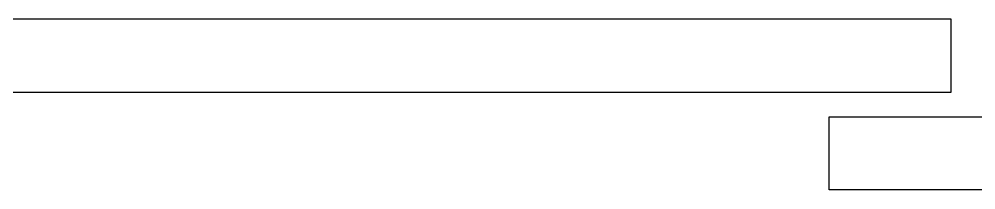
# Model space of a CAD drawing. Header units: millimetres. Extents: x -11245 to 9283, y -22520 to -3800.
# Drawn here: x -6762 to -6369.4, y -19319.7 to -19249.7 of the extents above; entities that cross this region are included whole.
import ezdxf

# ---------------------------------------------------------------- set-up
doc = ezdxf.new("R2010")
doc.units = ezdxf.units.MM
doc.layers.add('A-GLAZ', color=151, linetype='Continuous', lineweight=9)

# ---------------------------------------------------------------- blocks, each defined once
blk = doc.blocks.new('CRT_JAN_Correr_Vidro e Madeira_2 Folhas - 100x100 cm-3976170-PAGINAÇÃO DE PISO TÉRREO')
at = {"layer": 'A-GLAZ', "lineweight": 25}
for p, q in [((16.81, -20), (-508.19, -20)), ((16.81, -50), (16.81, -20)), ((-508.19, -50), (16.81, -50)), ((-33.19, -90), (-33.19, -60)), ((-33.19, -60), (491.81, -60)), ((491.81, -90), (-33.19, -90))]:
    blk.add_line(p, q, dxfattribs=at)

msp = doc.modelspace()

# ---------------------------------------------------------------- block references
at = {"layer": 'A-GLAZ'}
msp.add_blockref('CRT_JAN_Correr_Vidro e Madeira_2 Folhas - 100x100 cm-3976170-PAGINAÇÃO DE PISO TÉRREO', (-6396.43, -19229.65), dxfattribs=at)

doc.saveas('drawing.dxf')
